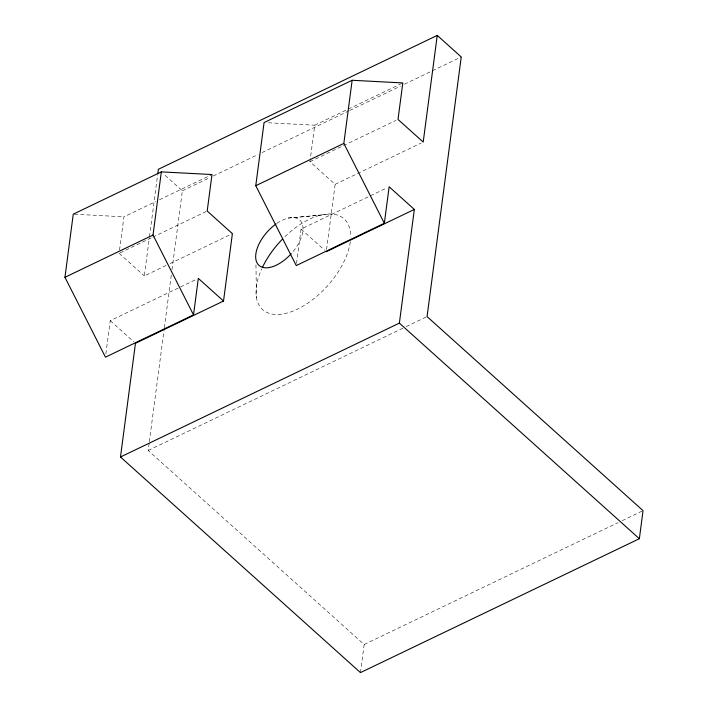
<?xml version="1.0" encoding="UTF-8"?>
<svg xmlns="http://www.w3.org/2000/svg" width="708" height="708" viewBox="0 0 708 708"><rect width="100%" height="100%" fill="white"/><g stroke="black" fill="none" stroke-linecap="round" stroke-linejoin="round"><path stroke-width="0.53" stroke-dasharray="3.54 2.66" d="M105.873 353.938L110.253 320.671L179.522 287.421M119.546 250.083L123.927 216.816L155.592 201.612M166.097 265.491L144.326 275.943L149.335 237.853M149.485 236.764L157.645 174.726M360.469 672.6L364.169 644.528L148.184 450.483L149.193 442.81M149.335 441.712L164.194 328.875M164.336 327.777L171.407 274.102M171.982 269.721L182.363 190.841L163.167 173.593M296.546 263.411L301.068 229.065L387.161 187.744M326.556 249.535L335.141 184.337L309.936 161.698L314.741 125.21L402.817 82.933M159.548 199.709L211.011 175.009M182.363 190.841L209.258 177.929M213.241 176.018L258.057 154.503M262.049 152.592L348.699 110.988M349.69 110.51L400.489 86.128M404.472 84.217L461.244 56.959M120.112 252.827L151.778 237.631M152.769 237.153L206.205 211.497M309.936 161.698L396.029 120.378M170.053 263.588L232.392 233.667M335.141 184.337L421.225 143.016M180.513 286.944L196.346 279.341M148.184 450.483L405.153 327.123M406.153 326.645L427.066 316.6M364.169 644.528L618.146 522.601M622.137 520.69L642.059 511.132M288.262 218.082L321.193 215.028M293.634 217.604L331.937 214.082M268.482 122.785L314.741 125.21M74.367 214.214L123.927 216.816M301.068 229.065L324.645 250.243M119.121 253.305L144.326 275.943M110.253 320.671L133.83 341.849M255.96 264.854L256.429 297.652M276.978 223.303A30.479 16.213 -48.1 0 1 301.714 222.675A30.479 16.213 -48.1 0 1 291.944 252.889M284.961 236.631A60.959 32.418 -48.1 0 1 350.664 237.136M350.301 241.702A60.959 32.418 -48.1 0 1 288.793 312.564A60.959 32.418 -48.1 0 1 261.765 268.836"/><path stroke-width="1.06" d="M223.524 301.033L198.328 278.394L193.523 314.883L105.448 357.159L64.95 277.315L73.26 214.161L161.336 171.885L211.993 174.54L207.196 211.028L232.392 233.667L223.524 301.033L135.458 343.309L120.484 456.987L360.469 672.6L639.359 538.717L643.05 510.654L427.066 316.6L461.244 56.959L437.252 35.4L158.362 169.283L157.796 173.637M193.523 314.883L153.017 235.038L161.336 171.885M639.359 538.717L399.374 323.114L414.339 209.426L389.143 186.788L384.338 223.277L296.263 265.562L255.765 185.708L264.075 122.555L352.15 80.278L402.817 82.933L398.011 119.422L423.207 142.06L437.252 35.4M384.338 223.277L343.831 143.432L352.15 80.278M64.95 277.315L153.017 235.038M255.765 185.708L343.831 143.432M326.273 251.703L414.339 209.426M120.484 456.987L399.374 323.114M291.28 253.641A30.479 16.213 -48.1 0 1 256.96 262.73A30.479 16.213 -48.1 0 1 276.111 223.914M262.641 266.951A60.959 32.418 -48.1 0 1 282.722 238.853"/></g></svg>
